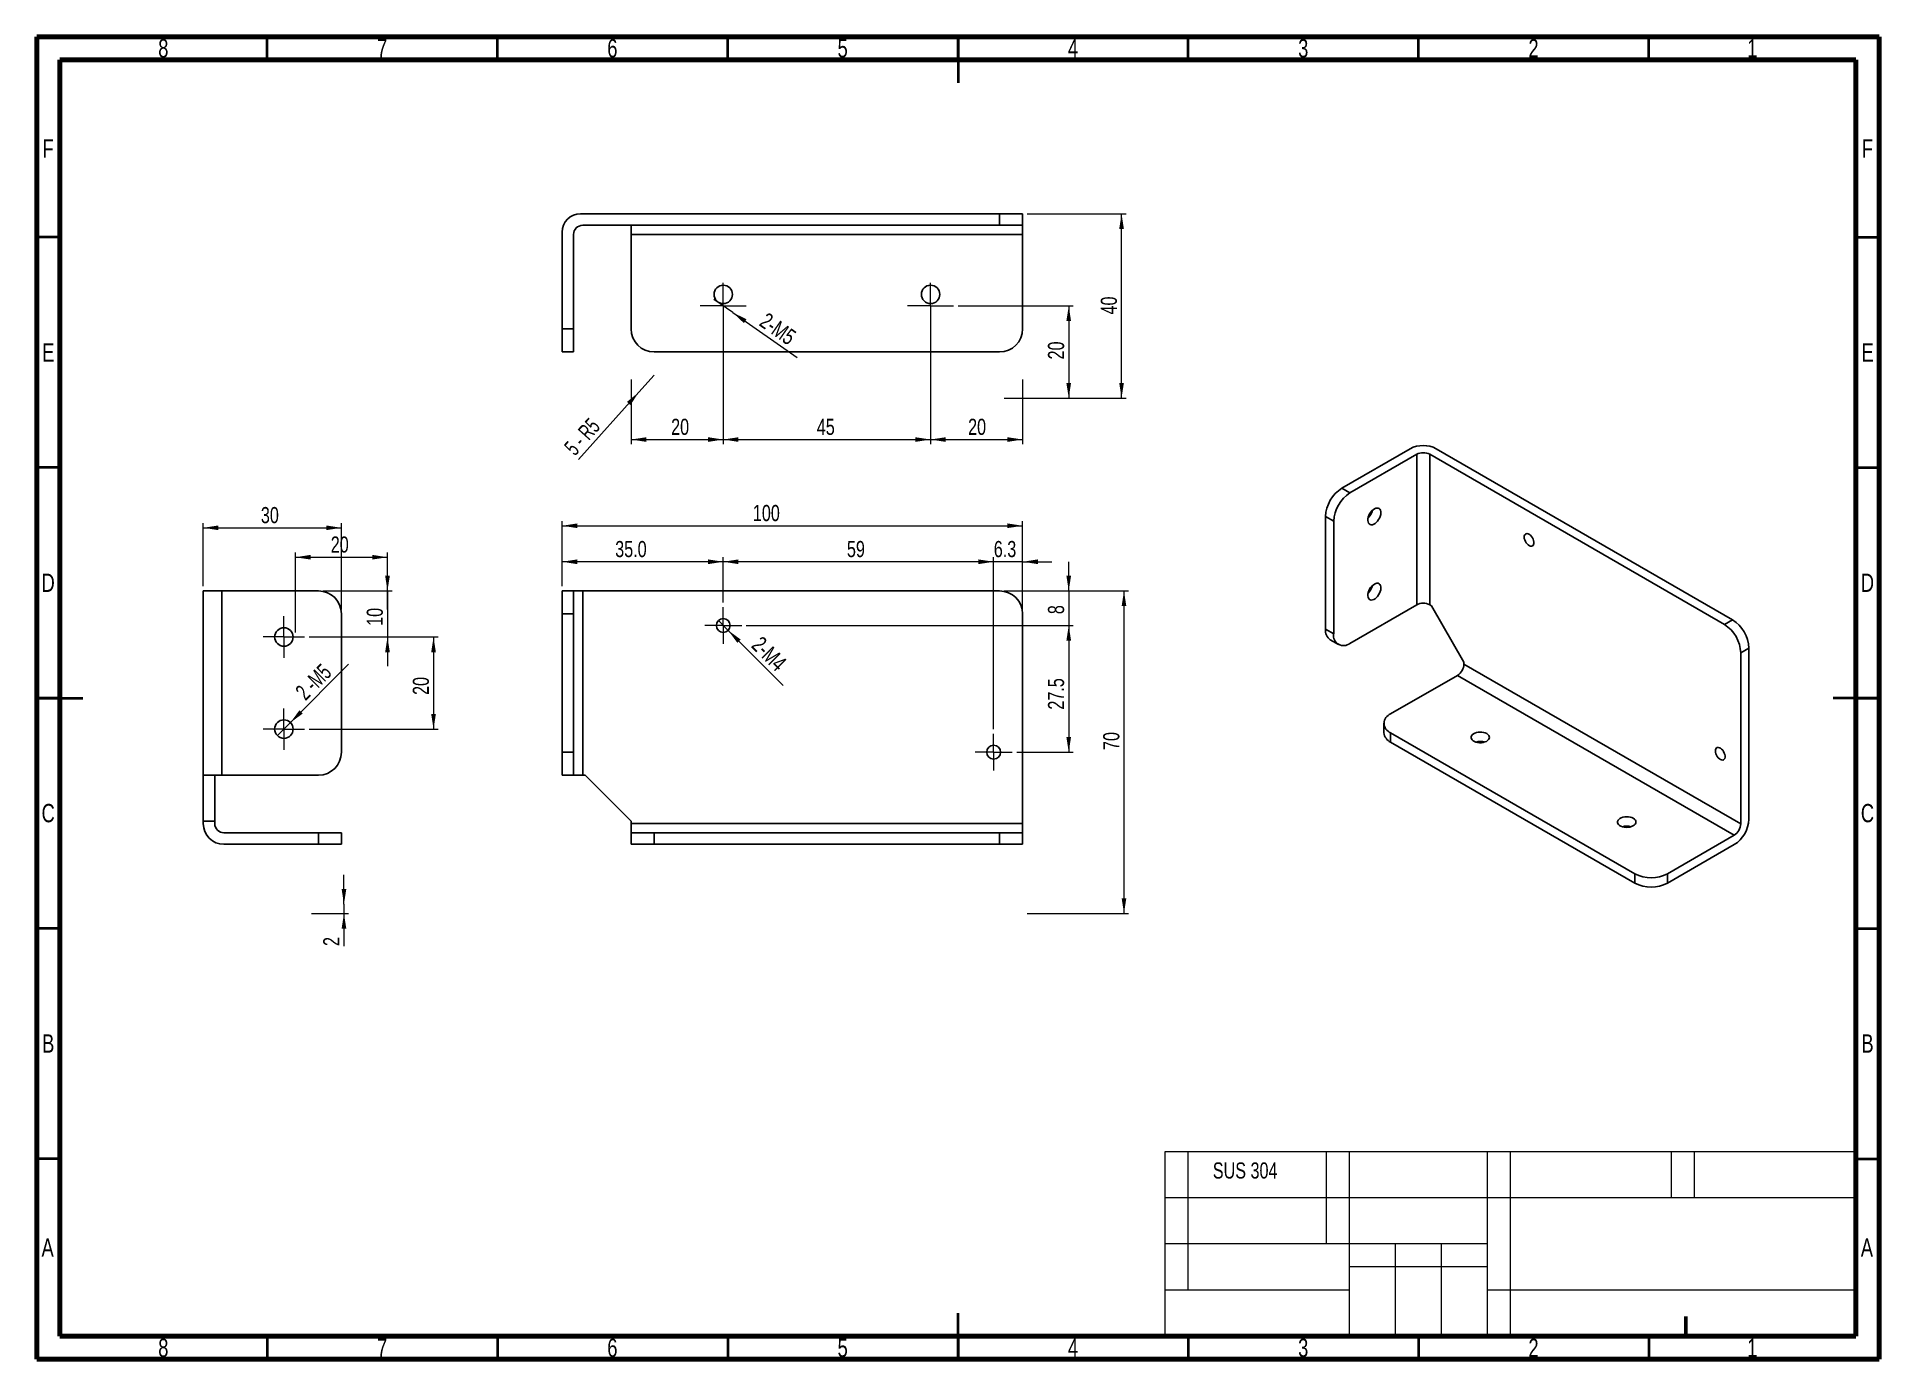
# Model space of a CAD drawing. Header units: millimetres. Extents: x 15 to 415, y 5 to 292.
import ezdxf

# ---------------------------------------------------------------- set-up
doc = ezdxf.new("R2010")
doc.units = ezdxf.units.MM
doc.styles.add('SLDTEXTSTYLE0', font='TXT', dxfattribs={"width": 0.75})
doc.styles.add('SLDTEXTSTYLE1', font='TXT', dxfattribs={"width": 0.666667})
doc.styles.add('SLDTEXTSTYLE2', font='TXT', dxfattribs={"width": 0.7})
doc.dimstyles.new('SLDDIMSTYLE0', dxfattribs={"dimtxt": 3.5, "dimasz": 3.302, "dimexe": 0, "dimexo": 0.0625, "dimgap": 0.875, "dimtad": 1, "dimdec": 0, "dimrnd": 1e-09, "dimzin": 12, "dimdsep": 46, "dimtxsty": 'SLDTEXTSTYLE0', "dimsah": 1, "dimcen": 0.09, "dimadec": 0, "dimazin": 3, "dimtfac": 1, "dimtdec": 0, "dimtofl": 0, "dimtmove": 0, "dimatfit": 3, "dimfxl": 1, "dimfrac": 2, "dimtolj": 1, "dimtzin": 12, "dimarcsym": 0})
doc.dimstyles.new('SLDDIMSTYLE1', dxfattribs={"dimtxt": 3.5, "dimasz": 3.302, "dimexe": 0, "dimexo": 0.0625, "dimgap": 0.875, "dimtad": 1, "dimrnd": 1e-09, "dimzin": 12, "dimdsep": 46, "dimtxsty": 'SLDTEXTSTYLE0', "dimblk1": 'NONE', "dimsah": 1, "dimcen": 0, "dimadec": 0, "dimazin": 3, "dimtfac": 1, "dimtmove": 0, "dimatfit": 3, "dimldrblk": 'NONE', "dimfxl": 1, "dimfrac": 2, "dimtolj": 1, "dimtzin": 12, "dimarcsym": 0})
doc.dimstyles.new('SLDDIMSTYLE2', dxfattribs={"dimtxt": 3.5, "dimasz": 3.302, "dimexe": 0, "dimexo": 0.0625, "dimgap": 0.875, "dimtad": 1, "dimdec": 0, "dimrnd": 1e-09, "dimzin": 12, "dimdsep": 46, "dimtxsty": 'SLDTEXTSTYLE0', "dimsah": 1, "dimcen": 0.09, "dimadec": 0, "dimazin": 3, "dimtfac": 1, "dimtmove": 0, "dimatfit": 0, "dimfxl": 1, "dimfrac": 2, "dimtolj": 1, "dimtzin": 12, "dimarcsym": 0})
doc.dimstyles.new('SLDDIMSTYLE3', dxfattribs={"dimtxt": 3.5, "dimasz": 3.302, "dimexe": 0, "dimexo": 0.0625, "dimgap": 0.875, "dimtad": 1, "dimdec": 1, "dimrnd": 1e-09, "dimzin": 12, "dimdsep": 46, "dimtxsty": 'SLDTEXTSTYLE0', "dimsah": 1, "dimcen": 0.09, "dimadec": 0, "dimazin": 3, "dimtfac": 1, "dimtofl": 0, "dimtmove": 0, "dimatfit": 3, "dimfxl": 1, "dimfrac": 2, "dimtolj": 1, "dimtzin": 12, "dimarcsym": 0})
doc.dimstyles.new('SLDDIMSTYLE4', dxfattribs={"dimtxt": 3.5, "dimasz": 3.302, "dimexe": 0, "dimexo": 0.0625, "dimgap": 0.875, "dimtad": 1, "dimdec": 1, "dimrnd": 1e-09, "dimzin": 12, "dimdsep": 46, "dimtxsty": 'SLDTEXTSTYLE0', "dimsah": 1, "dimcen": 0.09, "dimadec": 0, "dimazin": 3, "dimtfac": 1, "dimtmove": 0, "dimatfit": 0, "dimfxl": 1, "dimfrac": 2, "dimtolj": 1, "dimtzin": 12, "dimarcsym": 0})
doc.dimstyles.new('SLDDIMSTYLE5', dxfattribs={"dimtxt": 3.5, "dimasz": 3.302, "dimexe": 0, "dimexo": 0.0625, "dimgap": 0.875, "dimtad": 1, "dimdec": 1, "dimrnd": 1e-09, "dimzin": 4, "dimdsep": 46, "dimtxsty": 'SLDTEXTSTYLE0', "dimsah": 1, "dimcen": 0.09, "dimadec": 0, "dimazin": 1, "dimtfac": 1, "dimtdec": 1, "dimtofl": 0, "dimtmove": 0, "dimatfit": 3, "dimfxl": 1, "dimfrac": 2, "dimtolj": 1, "dimtzin": 12, "dimarcsym": 0})
doc.dimstyles.new('SLDDIMSTYLE6', dxfattribs={"dimtxt": 3.5, "dimasz": 3.302, "dimexe": 0, "dimexo": 0.0625, "dimgap": 0.875, "dimtad": 1, "dimdec": 0, "dimrnd": 1e-09, "dimzin": 12, "dimdsep": 46, "dimtxsty": 'SLDTEXTSTYLE0', "dimsah": 1, "dimcen": 0.09, "dimadec": 0, "dimazin": 3, "dimtfac": 1, "dimtofl": 0, "dimtmove": 0, "dimatfit": 3, "dimfxl": 1, "dimfrac": 2, "dimtolj": 1, "dimtzin": 12, "dimarcsym": 0})
doc.dimstyles.new('SLDDIMSTYLE7', dxfattribs={"dimtxt": 3.5, "dimasz": 3.302, "dimexe": 0, "dimexo": 0.0625, "dimgap": 0.875, "dimtad": 1, "dimdec": 0, "dimrnd": 1e-09, "dimzin": 12, "dimdsep": 46, "dimtxsty": 'SLDTEXTSTYLE0', "dimblk1": 'NONE', "dimsah": 1, "dimcen": 0, "dimadec": 0, "dimazin": 3, "dimtfac": 1, "dimtdec": 0, "dimtmove": 0, "dimatfit": 3, "dimldrblk": 'NONE', "dimfxl": 1, "dimfrac": 2, "dimtolj": 1, "dimtzin": 12, "dimarcsym": 0})
doc.dimstyles.new('SLDDIMSTYLE8', dxfattribs={"dimtxt": 3.5, "dimasz": 3.302, "dimexe": 0, "dimexo": 0.0625, "dimgap": 0.875, "dimtad": 1, "dimrnd": 1e-09, "dimzin": 12, "dimdsep": 46, "dimtxsty": 'SLDTEXTSTYLE0', "dimsah": 1, "dimcen": 0, "dimadec": 0, "dimazin": 3, "dimtfac": 1, "dimtofl": 0, "dimtmove": 0, "dimatfit": 3, "dimfxl": 1, "dimfrac": 2, "dimtolj": 1, "dimtzin": 12, "dimarcsym": 0})
doc.dimstyles.new('SLDDIMSTYLE9', dxfattribs={"dimtxt": 3.5, "dimasz": 3.302, "dimexe": 0, "dimexo": 0.0625, "dimgap": 0.875, "dimtad": 1, "dimdec": 0, "dimrnd": 1e-09, "dimzin": 12, "dimdsep": 46, "dimtxsty": 'SLDTEXTSTYLE0', "dimsah": 1, "dimcen": 0.09, "dimadec": 0, "dimazin": 3, "dimtfac": 1, "dimtdec": 0, "dimtmove": 0, "dimatfit": 0, "dimfxl": 1, "dimfrac": 2, "dimtolj": 1, "dimtzin": 12, "dimarcsym": 0})

# ---------------------------------------------------------------- blocks, each defined once
blk = doc.blocks.new('_D')
at = {"color": 7, "linetype": 'Continuous', "lineweight": 0}
for p, q in [((129.04, 172.74), (129.04, 186.88)), ((129.04, 185.88), (229.04, 185.88)), ((229.04, 167.74), (229.04, 186.88))]:
    blk.add_line(p, q, dxfattribs=at)
at = {"color": 7, "linetype": 'Continuous', "lineweight": 18}
for points in [[(129.04, 185.88), (132.34, 185.38), (132.34, 186.39)], [(229.04, 185.88), (225.74, 186.39), (225.74, 185.38)]]:
    blk.add_solid(points, dxfattribs=at)
at = {"color": 7, "linetype": 'Continuous', "lineweight": 18, "insert": (170.46, 190.4), "char_height": 3.5, "attachment_point": 1, "style": 'SLDTEXTSTYLE0'}
blk.add_mtext('100', dxfattribs=at)
blk = doc.blocks.new('_D_1')
at = {"color": 7, "linetype": 'Continuous', "lineweight": 0}
for p, q in [((225.04, 171.74), (252.04, 171.74)), ((251.04, 171.74), (251.04, 101.74)), ((230.04, 101.74), (252.04, 101.74))]:
    blk.add_line(p, q, dxfattribs=at)
at = {"color": 7, "linetype": 'Continuous', "lineweight": 18}
for points in [[(251.04, 171.74), (250.53, 168.44), (251.55, 168.44)], [(251.04, 101.74), (251.55, 105.05), (250.53, 105.05)]]:
    blk.add_solid(points, dxfattribs=at)
at = {"color": 7, "linetype": 'Continuous', "lineweight": 18, "insert": (246.53, 137.21), "char_height": 3.5, "attachment_point": 1, "rotation": 90, "style": 'SLDTEXTSTYLE0'}
blk.add_mtext('70', dxfattribs=at)
blk = doc.blocks.new('_D_2')
at = {"color": 7, "linetype": 'Continuous', "lineweight": 0}
for q in [(162.98, 165.3), (177.05, 151.23)]:
    blk.add_line((165.1, 163.18), q, dxfattribs=at)
at = {"color": 7, "linetype": 'Continuous', "lineweight": 18}
blk.add_solid([(165.1, 163.18), (167.08, 160.49), (167.8, 161.21)], dxfattribs=at)
at = {"color": 7, "linetype": 'Continuous', "lineweight": 18, "insert": (172.41, 162.16), "char_height": 3.5, "attachment_point": 1, "rotation": 315, "style": 'SLDTEXTSTYLE0'}
blk.add_mtext('2-M4', dxfattribs=at)
blk = doc.blocks.new('_None')
blk = doc.blocks.new('_D_3')
at = {"color": 7, "linetype": 'Continuous', "lineweight": 0}
for p, q in [((239.04, 171.74), (239.04, 178.09)), ((225.04, 171.74), (240.04, 171.74)), ((239.04, 171.74), (239.04, 164.24)), ((169.04, 164.24), (240.04, 164.24)), ((239.04, 164.24), (239.04, 157.89))]:
    blk.add_line(p, q, dxfattribs=at)
at = {"color": 7, "linetype": 'Continuous', "lineweight": 18}
for points in [[(239.04, 171.74), (239.55, 175.05), (238.53, 175.05)], [(239.04, 164.24), (238.53, 160.94), (239.55, 160.94)]]:
    blk.add_solid(points, dxfattribs=at)
at = {"color": 7, "linetype": 'Continuous', "lineweight": 18, "insert": (234.53, 166.7), "char_height": 3.5, "attachment_point": 1, "rotation": 90, "style": 'SLDTEXTSTYLE0'}
blk.add_mtext('8', dxfattribs=at)
blk = doc.blocks.new('_D_4')
at = {"color": 7, "linetype": 'Continuous', "lineweight": 0}
for p, q in [((169.04, 164.24), (240.04, 164.24)), ((239.04, 164.24), (239.04, 136.74)), ((227.74, 136.74), (240.04, 136.74))]:
    blk.add_line(p, q, dxfattribs=at)
at = {"color": 7, "linetype": 'Continuous', "lineweight": 18}
for points in [[(239.04, 164.24), (238.53, 160.94), (239.55, 160.94)], [(239.04, 136.74), (239.55, 140.05), (238.53, 140.05)]]:
    blk.add_solid(points, dxfattribs=at)
at = {"color": 7, "linetype": 'Continuous', "lineweight": 18, "insert": (234.53, 145.97), "char_height": 3.5, "attachment_point": 1, "rotation": 90, "style": 'SLDTEXTSTYLE0'}
blk.add_mtext('27.5', dxfattribs=at)
blk = doc.blocks.new('_D_5')
at = {"color": 7, "linetype": 'Continuous', "lineweight": 0}
for p, q in [((222.74, 178.07), (216.39, 178.07)), ((222.74, 141.74), (222.74, 179.07)), ((229.04, 178.07), (222.74, 178.07)), ((229.04, 167.74), (229.04, 179.07)), ((229.04, 178.07), (235.39, 178.07))]:
    blk.add_line(p, q, dxfattribs=at)
at = {"color": 7, "linetype": 'Continuous', "lineweight": 18}
for points in [[(222.74, 178.07), (219.44, 178.58), (219.44, 177.56)], [(229.04, 178.07), (232.34, 177.56), (232.34, 178.58)]]:
    blk.add_solid(points, dxfattribs=at)
at = {"color": 7, "linetype": 'Continuous', "lineweight": 18, "insert": (222.77, 182.58), "char_height": 3.5, "attachment_point": 1, "style": 'SLDTEXTSTYLE0'}
blk.add_mtext('6.3', dxfattribs=at)
blk = doc.blocks.new('_D_6')
at = {"color": 7, "linetype": 'Continuous', "lineweight": 0}
for p, q in [((164.04, 169.24), (164.04, 179.07)), ((222.74, 178.07), (164.04, 178.07)), ((222.74, 141.74), (222.74, 179.07))]:
    blk.add_line(p, q, dxfattribs=at)
at = {"color": 7, "linetype": 'Continuous', "lineweight": 18}
for points in [[(164.04, 178.07), (167.34, 177.56), (167.34, 178.58)], [(222.74, 178.07), (219.44, 178.58), (219.44, 177.56)]]:
    blk.add_solid(points, dxfattribs=at)
at = {"color": 7, "linetype": 'Continuous', "lineweight": 18, "insert": (190.88, 182.58), "char_height": 3.5, "attachment_point": 1, "style": 'SLDTEXTSTYLE0'}
blk.add_mtext('59', dxfattribs=at)
blk = doc.blocks.new('_D_7')
at = {"color": 7, "linetype": 'Continuous', "lineweight": 0}
for p, q in [((129.04, 172.74), (129.04, 179.07)), ((164.04, 178.07), (129.04, 178.07)), ((164.04, 169.24), (164.04, 179.07))]:
    blk.add_line(p, q, dxfattribs=at)
at = {"color": 7, "linetype": 'Continuous', "lineweight": 18}
for points in [[(129.04, 178.07), (132.34, 177.56), (132.34, 178.58)], [(164.04, 178.07), (160.74, 178.58), (160.74, 177.56)]]:
    blk.add_solid(points, dxfattribs=at)
at = {"color": 7, "linetype": 'Continuous', "lineweight": 18, "insert": (140.57, 182.58), "char_height": 3.5, "attachment_point": 1, "style": 'SLDTEXTSTYLE0'}
blk.add_mtext('35.0', dxfattribs=at)
blk = doc.blocks.new('SW_CENTERMARKSYMBOL_0')
at = {"color": 0, "linetype": 'Continuous', "lineweight": 18}
for p, q in [((0, 2.5), (0, 4)), ((-2.5, 0), (-4, 0)), ((0, 0), (-2.5, 0)), ((0, 0), (0, 2.5)), ((0, 0), (0, -2.5)), ((0, 0), (2.5, 0)), ((2.5, 0), (4, 0)), ((0, -2.5), (0, -4))]:
    blk.add_line(p, q, dxfattribs=at)
blk = doc.blocks.new('SW_CENTERMARKSYMBOL_1')
at = {"color": 0, "linetype": 'Continuous', "lineweight": 18}
for p, q in [((0, 2.5), (0, 4)), ((-2.5, 0), (-4, 0)), ((0, 0), (-2.5, 0)), ((0, 0), (0, 2.5)), ((0, 0), (0, -2.5)), ((0, 0), (2.5, 0)), ((2.5, 0), (4, 0)), ((0, -2.5), (0, -4))]:
    blk.add_line(p, q, dxfattribs=at)
blk = doc.blocks.new('_D_8')
at = {"color": 7, "linetype": 'Continuous', "lineweight": 0}
for p, q in [((215.04, 233.6), (240.04, 233.6)), ((239.04, 233.6), (239.04, 213.6)), ((225.04, 213.6), (240.04, 213.6))]:
    blk.add_line(p, q, dxfattribs=at)
at = {"color": 7, "linetype": 'Continuous', "lineweight": 18}
for points in [[(239.04, 233.6), (238.53, 230.3), (239.55, 230.3)], [(239.04, 213.6), (239.55, 216.9), (238.53, 216.9)]]:
    blk.add_solid(points, dxfattribs=at)
at = {"color": 7, "linetype": 'Continuous', "lineweight": 18, "insert": (234.53, 221.98), "char_height": 3.5, "attachment_point": 1, "rotation": 90, "style": 'SLDTEXTSTYLE0'}
blk.add_mtext('20', dxfattribs=at)
blk = doc.blocks.new('_D_9')
at = {"color": 7, "linetype": 'Continuous', "lineweight": 0}
for p, q in [((230.04, 253.6), (251.51, 253.6)), ((250.51, 213.6), (250.51, 253.6)), ((225.04, 213.6), (251.51, 213.6))]:
    blk.add_line(p, q, dxfattribs=at)
at = {"color": 7, "linetype": 'Continuous', "lineweight": 18}
for points in [[(250.51, 253.6), (250, 250.3), (251.02, 250.3)], [(250.51, 213.6), (251.02, 216.9), (250, 216.9)]]:
    blk.add_solid(points, dxfattribs=at)
at = {"color": 7, "linetype": 'Continuous', "lineweight": 18, "insert": (246, 231.74), "char_height": 3.5, "attachment_point": 1, "rotation": 90, "style": 'SLDTEXTSTYLE0'}
blk.add_mtext('40', dxfattribs=at)
blk = doc.blocks.new('_D_10')
at = {"color": 7, "linetype": 'Continuous', "lineweight": 0}
for q in [(161.99, 235.03), (180.1, 222.4)]:
    blk.add_line((166.09, 232.17), q, dxfattribs=at)
at = {"color": 7, "linetype": 'Continuous', "lineweight": 18}
blk.add_solid([(166.09, 232.17), (168.51, 229.87), (169.09, 230.7)], dxfattribs=at)
at = {"color": 7, "linetype": 'Continuous', "lineweight": 18, "insert": (173.62, 232.36), "char_height": 3.5, "attachment_point": 1, "rotation": 325.1177, "style": 'SLDTEXTSTYLE0'}
blk.add_mtext('2-M5', dxfattribs=at)
blk = doc.blocks.new('_D_11')
at = {"color": 7, "linetype": 'Continuous', "lineweight": 0}
for q in [(149.04, 218.6), (132.57, 200.23)]:
    blk.add_line((145.7, 214.88), q, dxfattribs=at)
at = {"color": 7, "linetype": 'Continuous', "lineweight": 18}
blk.add_solid([(145.7, 214.88), (143.12, 212.76), (143.88, 212.08)], dxfattribs=at)
at = {"color": 7, "linetype": 'Continuous', "lineweight": 18, "insert": (129.24, 203.22), "char_height": 3.5, "attachment_point": 1, "rotation": 48.1374, "style": 'SLDTEXTSTYLE1'}
blk.add_mtext('5 - R5', dxfattribs=at)
blk = doc.blocks.new('_D_12')
at = {"color": 7, "linetype": 'Continuous', "lineweight": 0}
for p, q in [((164.04, 232.6), (164.04, 203.6)), ((144.04, 217.6), (144.04, 203.6)), ((144.04, 204.6), (164.04, 204.6))]:
    blk.add_line(p, q, dxfattribs=at)
at = {"color": 7, "linetype": 'Continuous', "lineweight": 18}
for points in [[(144.04, 204.6), (147.34, 204.09), (147.34, 205.1)], [(164.04, 204.6), (160.74, 205.1), (160.74, 204.09)]]:
    blk.add_solid(points, dxfattribs=at)
at = {"color": 7, "linetype": 'Continuous', "lineweight": 18, "insert": (152.71, 209.11), "char_height": 3.5, "attachment_point": 1, "style": 'SLDTEXTSTYLE0'}
blk.add_mtext('20', dxfattribs=at)
blk = doc.blocks.new('_D_13')
at = {"color": 7, "linetype": 'Continuous', "lineweight": 0}
for p, q in [((164.04, 232.6), (164.04, 203.6)), ((209.04, 232.6), (209.04, 203.6)), ((164.04, 204.6), (209.04, 204.6))]:
    blk.add_line(p, q, dxfattribs=at)
at = {"color": 7, "linetype": 'Continuous', "lineweight": 18}
for points in [[(164.04, 204.6), (167.34, 204.09), (167.34, 205.1)], [(209.04, 204.6), (205.74, 205.1), (205.74, 204.09)]]:
    blk.add_solid(points, dxfattribs=at)
at = {"color": 7, "linetype": 'Continuous', "lineweight": 18, "insert": (184.34, 209.11), "char_height": 3.5, "attachment_point": 1, "style": 'SLDTEXTSTYLE0'}
blk.add_mtext('45', dxfattribs=at)
blk = doc.blocks.new('_D_14')
at = {"color": 7, "linetype": 'Continuous', "lineweight": 0}
for p, q in [((209.04, 232.6), (209.04, 203.6)), ((229.04, 217.6), (229.04, 203.6)), ((209.04, 204.6), (229.04, 204.6))]:
    blk.add_line(p, q, dxfattribs=at)
at = {"color": 7, "linetype": 'Continuous', "lineweight": 18}
for points in [[(209.04, 204.6), (212.34, 204.09), (212.34, 205.1)], [(229.04, 204.6), (225.74, 205.1), (225.74, 204.09)]]:
    blk.add_solid(points, dxfattribs=at)
at = {"color": 7, "linetype": 'Continuous', "lineweight": 18, "insert": (217.19, 209.11), "char_height": 3.5, "attachment_point": 1, "style": 'SLDTEXTSTYLE0'}
blk.add_mtext('20', dxfattribs=at)
blk = doc.blocks.new('SW_CENTERMARKSYMBOL_2')
at = {"color": 0, "linetype": 'Continuous', "lineweight": 18}
for p, q in [((0, 2.5), (0, 5)), ((-2.5, 0), (-5, 0)), ((0, 0), (-2.5, 0)), ((0, 0), (0, 2.5)), ((0, 0), (0, -2.5)), ((0, 0), (2.5, 0)), ((2.5, 0), (5, 0)), ((0, -2.5), (0, -5))]:
    blk.add_line(p, q, dxfattribs=at)
blk = doc.blocks.new('SW_CENTERMARKSYMBOL_3')
at = {"color": 0, "linetype": 'Continuous', "lineweight": 18}
for p, q in [((0, 2.5), (0, 5)), ((-2.5, 0), (-5, 0)), ((0, 0), (-2.5, 0)), ((0, 0), (0, 2.5)), ((0, 0), (0, -2.5)), ((0, 0), (2.5, 0)), ((2.5, 0), (5, 0)), ((0, -2.5), (0, -5))]:
    blk.add_line(p, q, dxfattribs=at)
blk = doc.blocks.new('_D_15')
at = {"color": 7, "linetype": 'Continuous', "lineweight": 0}
for p, q in [((51.13, 172.74), (51.13, 186.44)), ((51.13, 185.44), (81.13, 185.44)), ((81.13, 167.74), (81.13, 186.44))]:
    blk.add_line(p, q, dxfattribs=at)
at = {"color": 7, "linetype": 'Continuous', "lineweight": 18}
for points in [[(51.13, 185.44), (54.43, 184.93), (54.43, 185.95)], [(81.13, 185.44), (77.83, 185.95), (77.83, 184.93)]]:
    blk.add_solid(points, dxfattribs=at)
at = {"color": 7, "linetype": 'Continuous', "lineweight": 18, "insert": (63.64, 189.95), "char_height": 3.5, "attachment_point": 1, "style": 'SLDTEXTSTYLE0'}
blk.add_mtext('30', dxfattribs=at)
blk = doc.blocks.new('_D_16')
at = {"color": 7, "linetype": 'Continuous', "lineweight": 0}
for p, q in [((71.13, 162.74), (71.13, 180.05)), ((91.13, 167.74), (91.13, 180.05)), ((71.13, 179.05), (91.13, 179.05))]:
    blk.add_line(p, q, dxfattribs=at)
at = {"color": 7, "linetype": 'Continuous', "lineweight": 18}
for points in [[(71.13, 179.05), (74.43, 178.55), (74.43, 179.56)], [(91.13, 179.05), (87.83, 179.56), (87.83, 178.55)]]:
    blk.add_solid(points, dxfattribs=at)
at = {"color": 7, "linetype": 'Continuous', "lineweight": 18, "insert": (78.81, 183.56), "char_height": 3.5, "attachment_point": 1, "style": 'SLDTEXTSTYLE0'}
blk.add_mtext('20', dxfattribs=at)
blk = doc.blocks.new('_D_17')
at = {"color": 7, "linetype": 'Continuous', "lineweight": 0}
for q in [(82.7, 155.82), (67.22, 140.33)]:
    blk.add_line((70.05, 143.16), q, dxfattribs=at)
at = {"color": 7, "linetype": 'Continuous', "lineweight": 18}
blk.add_solid([(70.05, 143.16), (72.74, 145.13), (72.02, 145.85)], dxfattribs=at)
at = {"color": 7, "linetype": 'Continuous', "lineweight": 18, "insert": (70.85, 150.27), "char_height": 3.5, "attachment_point": 1, "rotation": 45, "style": 'SLDTEXTSTYLE2'}
blk.add_mtext('2 -M5', dxfattribs=at)
blk = doc.blocks.new('_D_18')
at = {"color": 7, "linetype": 'Continuous', "lineweight": 0}
for p, q in [((81.68, 103.74), (81.68, 110.09)), ((74.63, 101.74), (82.68, 101.74)), ((81.68, 103.74), (81.68, 101.74)), ((81.68, 101.74), (81.68, 94.67))]:
    blk.add_line(p, q, dxfattribs=at)
at = {"color": 7, "linetype": 'Continuous', "lineweight": 18}
for points in [[(81.68, 103.74), (82.19, 107.05), (81.17, 107.05)], [(81.68, 101.74), (81.17, 98.44), (82.19, 98.44)]]:
    blk.add_solid(points, dxfattribs=at)
at = {"color": 7, "linetype": 'Continuous', "lineweight": 18, "insert": (77.17, 94.67), "char_height": 3.5, "attachment_point": 1, "rotation": 90, "style": 'SLDTEXTSTYLE0'}
blk.add_mtext('2', dxfattribs=at)
blk = doc.blocks.new('_D_19')
at = {"color": 7, "linetype": 'Continuous', "lineweight": 0}
for p, q in [((91.13, 171.74), (91.13, 178.09)), ((77.13, 171.74), (92.13, 171.74)), ((91.13, 171.74), (91.13, 161.74)), ((74.13, 161.74), (92.13, 161.74)), ((91.13, 161.74), (91.13, 155.39))]:
    blk.add_line(p, q, dxfattribs=at)
at = {"color": 7, "linetype": 'Continuous', "lineweight": 18}
for points in [[(91.13, 171.74), (91.64, 175.05), (90.62, 175.05)], [(91.13, 161.74), (90.62, 158.44), (91.64, 158.44)]]:
    blk.add_solid(points, dxfattribs=at)
at = {"color": 7, "linetype": 'Continuous', "lineweight": 18, "insert": (86.62, 164.16), "char_height": 3.5, "attachment_point": 1, "rotation": 90, "style": 'SLDTEXTSTYLE0'}
blk.add_mtext('10', dxfattribs=at)
blk = doc.blocks.new('_D_20')
at = {"color": 7, "linetype": 'Continuous', "lineweight": 0}
for p, q in [((74.13, 161.74), (102.13, 161.74)), ((101.13, 161.74), (101.13, 141.74)), ((74.13, 141.74), (102.13, 141.74))]:
    blk.add_line(p, q, dxfattribs=at)
at = {"color": 7, "linetype": 'Continuous', "lineweight": 18}
for points in [[(101.13, 161.74), (100.62, 158.44), (101.64, 158.44)], [(101.13, 141.74), (101.64, 145.05), (100.62, 145.05)]]:
    blk.add_solid(points, dxfattribs=at)
at = {"color": 7, "linetype": 'Continuous', "lineweight": 18, "insert": (96.62, 149.16), "char_height": 3.5, "attachment_point": 1, "rotation": 90, "style": 'SLDTEXTSTYLE0'}
blk.add_mtext('20', dxfattribs=at)
blk = doc.blocks.new('SW_CENTERMARKSYMBOL_4')
at = {"color": 0, "linetype": 'Continuous', "lineweight": 18}
for p, q in [((0, 2.5), (0, 4.5)), ((-2.5, 0), (-4.5, 0)), ((0, 0), (-2.5, 0)), ((0, 0), (0, 2.5)), ((0, 0), (0, -2.5)), ((0, 0), (2.5, 0)), ((2.5, 0), (4.5, 0)), ((0, -2.5), (0, -4.5))]:
    blk.add_line(p, q, dxfattribs=at)
blk = doc.blocks.new('SW_CENTERMARKSYMBOL_5')
at = {"color": 0, "linetype": 'Continuous', "lineweight": 18}
for p, q in [((0, 2.5), (0, 4.5)), ((-2.5, 0), (-4.5, 0)), ((0, 0), (-2.5, 0)), ((0, 0), (0, 2.5)), ((0, 0), (0, -2.5)), ((0, 0), (2.5, 0)), ((2.5, 0), (4.5, 0)), ((0, -2.5), (0, -4.5))]:
    blk.add_line(p, q, dxfattribs=at)

msp = doc.modelspace()

# ---------------------------------------------------------------- linework, layer by layer
at = {"color": 7, "linetype": 'Continuous', "lineweight": 70}
for p, q in [((15, 5), (15, 292)), ((15, 292), (415, 292)), ((415, 292), (415, 5)), ((20, 10), (20, 287)), ((20, 287), (409.905, 287)), ((409.905, 287), (409.905, 10)), ((409.905, 10), (20, 10)), ((415, 5), (15, 5))]:
    msp.add_line(p, q, dxfattribs=at)
at = {"color": 7, "linetype": 'Continuous', "lineweight": 35}
for p, q in [((65, 287), (65, 292)), ((115, 287), (115, 292)), ((165, 287), (165, 292)), ((215, 292), (215, 282)), ((215, 287), (215, 292)), ((265, 287), (265, 292)), ((315, 287), (315, 292)), ((365, 287), (365, 292)), ((20, 248.5), (15, 248.5)), ((410, 248.5), (415, 248.5)), ((20, 198.5), (15, 198.5)), ((410, 198.5), (415, 198.5)), ((15, 148.5), (25, 148.5)), ((20, 148.5), (15, 148.5)), ((415, 148.5), (405, 148.5)), ((410, 148.5), (415, 148.5)), ((20, 98.5), (15, 98.5)), ((410, 98.5), (415, 98.5)), ((20, 48.5), (15, 48.5)), ((410, 48.5), (415, 48.5)), ((215, 5), (215, 15)), ((65, 10), (65, 5)), ((115, 10), (115, 5)), ((165, 10), (165, 5)), ((215, 10), (215, 5)), ((265, 10), (265, 5)), ((315, 10), (315, 5)), ((365, 10), (365, 5))]:
    msp.add_line(p, q, dxfattribs=at)
at = {"color": 7, "linetype": 'Continuous', "lineweight": 25}
for p, q in [((224.04, 253.6), (133.04, 253.6)), ((224.04, 251.1), (224.04, 253.6)), ((224.04, 253.6), (229.04, 253.6)), ((229.04, 253.6), (229.04, 251.1)), ((129.04, 228.6), (129.04, 249.6)), ((131.54, 228.6), (131.54, 249.1)), ((224.04, 251.1), (133.54, 251.1)), ((144.04, 249.1), (144.04, 251.1)), ((229.04, 249.1), (144.04, 249.1)), ((144.04, 228.6), (144.04, 249.1)), ((229.04, 251.1), (224.04, 251.1)), ((229.04, 251.1), (229.04, 249.1)), ((229.04, 228.6), (229.04, 249.1)), ((129.04, 228.6), (131.54, 228.6)), ((129.04, 223.6), (129.04, 228.6)), ((131.54, 228.6), (131.54, 223.6)), ((131.54, 223.6), (129.04, 223.6)), ((224.04, 223.6), (149.04, 223.6)), ((298.333, 194.041), (313.182, 202.613)), ((300.1, 193.02), (314.596, 201.389)), ((314.596, 201.389), (314.596, 168.727)), ((381.418, 164.446), (317.424, 201.389)), ((317.424, 168.727), (317.424, 201.389)), ((383.185, 165.467), (318.839, 202.613)), ((298.333, 194.041), (300.1, 193.02)), ((296.565, 186.897), (294.797, 187.917)), ((294.797, 163.421), (294.797, 187.917)), ((296.565, 186.897), (296.565, 162.4)), ((51.131, 171.744), (51.131, 131.744)), ((55.131, 171.744), (51.131, 171.744)), ((55.131, 131.744), (55.131, 171.744)), ((76.131, 171.744), (55.131, 171.744)), ((129.04, 171.744), (131.54, 171.744)), ((129.04, 166.744), (129.04, 171.744)), ((131.54, 171.744), (131.54, 166.744)), ((133.54, 171.744), (131.54, 171.744)), ((133.54, 131.744), (133.54, 171.744)), ((224.04, 171.744), (133.54, 171.744)), ((300.1, 160.359), (314.596, 168.727)), ((317.424, 168.727), (317.778, 168.523)), ((317.778, 168.523), (324.849, 156.275)), ((81.131, 136.744), (81.131, 166.744)), ((131.54, 166.744), (129.04, 166.744)), ((129.04, 136.744), (129.04, 166.744)), ((131.54, 166.744), (131.54, 136.744)), ((229.04, 121.244), (229.04, 166.744)), ((381.418, 164.446), (383.185, 165.467)), ((294.797, 163.421), (296.565, 162.4)), ((295.833, 161.132), (297.601, 160.111)), ((324.849, 155.867), (324.849, 156.275)), ((386.721, 159.343), (384.953, 158.322)), ((384.953, 121.17), (384.953, 158.322)), ((386.721, 159.343), (386.721, 122.19)), ((308.939, 145.049), (323.435, 153.418)), ((383.539, 118.72), (323.435, 153.418)), ((324.849, 155.867), (384.953, 121.17)), ((307.475, 143.008), (307.475, 140.967)), ((361.972, 110.352), (308.939, 140.967)), ((308.939, 140.967), (308.939, 138.926)), ((129.04, 136.744), (131.54, 136.744)), ((129.04, 131.744), (129.04, 136.744)), ((131.54, 136.744), (131.54, 131.744)), ((308.939, 138.926), (361.972, 108.311)), ((55.131, 131.744), (51.131, 131.744)), ((51.131, 121.744), (51.131, 131.744)), ((53.631, 131.744), (53.631, 121.744)), ((55.131, 131.744), (76.131, 131.744)), ((131.54, 131.744), (129.04, 131.744)), ((131.54, 131.744), (133.54, 131.744)), ((133.54, 131.744), (134.04, 131.744)), ((134.04, 131.744), (144.04, 121.744)), ((51.131, 121.744), (53.631, 121.744)), ((51.131, 121.244), (51.131, 121.744)), ((53.631, 121.244), (53.631, 121.744)), ((144.04, 121.244), (144.04, 121.744)), ((144.04, 121.244), (229.04, 121.244)), ((144.04, 119.244), (144.04, 121.244)), ((229.04, 121.244), (229.04, 119.244)), ((76.131, 119.244), (55.631, 119.244)), ((76.131, 116.744), (55.631, 116.744)), ((76.131, 116.744), (76.131, 119.244)), ((76.131, 119.244), (81.131, 119.244)), ((81.131, 116.744), (76.131, 116.744)), ((81.131, 119.244), (81.131, 116.744)), ((144.04, 116.744), (144.04, 119.244)), ((144.04, 119.244), (149.04, 119.244)), ((149.04, 116.744), (144.04, 116.744)), ((149.04, 119.244), (149.04, 116.744)), ((224.04, 119.244), (149.04, 119.244)), ((149.04, 116.744), (224.04, 116.744)), ((224.04, 116.744), (224.04, 119.244)), ((224.04, 119.244), (229.04, 119.244)), ((229.04, 116.744), (224.04, 116.744)), ((229.04, 119.244), (229.04, 116.744)), ((369.043, 110.352), (383.539, 118.72)), ((369.043, 108.311), (383.539, 116.679)), ((361.972, 108.311), (361.972, 110.352)), ((369.043, 110.352), (369.043, 108.311))]:
    msp.add_line(p, q, dxfattribs=at)
at = {"color": 7, "linetype": 'Continuous', "lineweight": 18}
for p, q in [((409.905, 50), (259.905, 50)), ((259.905, 50), (259.905, 10)), ((264.905, 50), (264.905, 20)), ((294.905, 50), (294.905, 30)), ((299.905, 50), (299.905, 10)), ((329.905, 50), (329.905, 10)), ((334.905, 50), (334.905, 10)), ((369.905, 40), (369.905, 50)), ((374.905, 40), (374.905, 50)), ((409.905, 40), (259.905, 40)), ((329.905, 30), (259.905, 30)), ((309.905, 30), (309.905, 10)), ((319.905, 30), (319.905, 10)), ((329.905, 25), (299.905, 25)), ((299.905, 20), (259.905, 20)), ((409.905, 20), (329.905, 20))]:
    msp.add_line(p, q, dxfattribs=at)
at = {"color": 7, "linetype": 'Continuous', "lineweight": 50}
msp.add_line((373, 10), (373, 14.25), dxfattribs=at)
at = {"color": 7, "linetype": 'Continuous', "lineweight": 25, "flags": 128}
for points in [[(305.404, 189.55), (305.119, 189.352), (304.846, 189.095), (304.596, 188.79), (304.379, 188.45), (304.203, 188.087), (304.077, 187.718), (304.006, 187.357), (303.991, 187.018), (304.035, 186.717), (304.134, 186.464), (304.285, 186.271), (304.482, 186.146), (304.717, 186.092), (304.98, 186.114), (305.261, 186.209), (305.547, 186.374), (305.827, 186.603), (306.09, 186.885), (306.325, 187.209), (306.522, 187.562), (306.673, 187.93), (306.773, 188.297), (306.816, 188.649), (306.802, 188.971), (306.73, 189.249), (306.604, 189.473), (306.429, 189.633), (306.212, 189.723), (305.961, 189.739), (305.688, 189.68), (305.404, 189.55)], [(337.931, 183.427), (337.959, 183.693), (338.043, 183.911), (338.179, 184.071), (338.358, 184.162), (338.571, 184.181), (338.807, 184.127), (339.053, 184.001), (339.295, 183.812), (339.522, 183.569), (339.719, 183.285), (339.877, 182.976), (339.988, 182.658), (340.045, 182.348), (340.045, 182.064), (339.988, 181.82), (339.877, 181.63), (339.719, 181.503), (339.522, 181.447), (339.295, 181.465), (339.053, 181.556), (338.807, 181.714), (338.571, 181.932), (338.358, 182.197), (338.179, 182.496), (338.043, 182.812), (337.959, 183.128), (337.931, 183.427)], [(305.404, 173.219), (305.119, 173.021), (304.846, 172.764), (304.596, 172.46), (304.379, 172.119), (304.203, 171.757), (304.077, 171.387), (304.006, 171.026), (303.991, 170.688), (304.035, 170.386), (304.134, 170.133), (304.285, 169.94), (304.482, 169.815), (304.717, 169.762), (304.98, 169.783), (305.261, 169.878), (305.547, 170.044), (305.827, 170.272), (306.09, 170.554), (306.325, 170.878), (306.522, 171.232), (306.673, 171.599), (306.773, 171.967), (306.816, 172.318), (306.802, 172.64), (306.73, 172.918), (306.604, 173.142), (306.429, 173.303), (306.212, 173.392), (305.961, 173.408), (305.688, 173.35), (305.404, 173.219)], [(329.799, 140.763), (329.485, 140.911), (329.127, 141.019), (328.737, 141.083), (328.334, 141.101), (327.933, 141.072), (327.55, 140.996), (327.201, 140.877), (326.901, 140.721), (326.661, 140.533), (326.492, 140.32), (326.401, 140.093), (326.39, 139.859), (326.462, 139.629), (326.612, 139.412), (326.835, 139.217), (327.121, 139.052), (327.459, 138.924), (327.834, 138.837), (328.233, 138.796), (328.637, 138.802), (329.032, 138.854), (329.399, 138.952), (329.725, 139.09), (329.997, 139.264), (330.202, 139.465), (330.333, 139.686), (330.384, 139.918), (330.353, 140.151), (330.242, 140.375), (330.055, 140.582), (329.799, 140.763)], [(379.438, 137.01), (379.466, 137.276), (379.551, 137.495), (379.686, 137.654), (379.865, 137.746), (380.078, 137.765), (380.314, 137.71), (380.56, 137.585), (380.803, 137.396), (381.029, 137.152), (381.226, 136.869), (381.385, 136.559), (381.495, 136.241), (381.552, 135.932), (381.552, 135.647), (381.495, 135.404), (381.385, 135.213), (381.226, 135.087), (381.029, 135.031), (380.803, 135.049), (380.56, 135.139), (380.314, 135.298), (380.078, 135.516), (379.865, 135.781), (379.686, 136.08), (379.551, 136.395), (379.466, 136.711), (379.438, 137.01)], [(361.619, 122.394), (361.305, 122.542), (360.946, 122.65), (360.557, 122.714), (360.154, 122.732), (359.752, 122.702), (359.369, 122.627), (359.021, 122.508), (358.72, 122.352), (358.481, 122.163), (358.312, 121.951), (358.22, 121.724), (358.21, 121.49), (358.282, 121.26), (358.432, 121.043), (358.654, 120.848), (358.941, 120.683), (359.278, 120.554), (359.654, 120.468), (360.053, 120.426), (360.457, 120.432), (360.851, 120.485), (361.219, 120.583), (361.545, 120.721), (361.816, 120.894), (362.022, 121.096), (362.153, 121.317), (362.204, 121.548), (362.173, 121.781), (362.062, 122.006), (361.874, 122.213), (361.619, 122.394)]]:
    msp.add_lwpolyline(points, dxfattribs=at)
at = {"color": 7, "linetype": 'Continuous', "lineweight": 25}
for centre, radius in [((164.04, 236.1), 2), ((209.04, 236.1), 2), ((164.04, 164.244), 1.5), ((68.631, 161.744), 2), ((68.631, 141.744), 2), ((222.74, 136.744), 1.5)]:
    msp.add_circle(centre, radius, dxfattribs=at)
for centre, radius, start, end in [((133.04, 249.6), 4, 90, 180), ((133.54, 249.1), 2, 90, 180), ((149.04, 228.6), 5, 180, 270), ((224.04, 228.6), 5, 270, 0), ((316.01, 197.182), 6.124, 62.49143, 117.50857), ((316.01, 198.659), 3.074, 62.60967, 117.39033), ((302.473, 187.568), 7.684, 122.60548, 177.39452), ((304.241, 186.547), 7.684, 122.60548, 177.39452), ((301.807, 189.993), 3.27, 313.37349, 346.63189), ((301.807, 173.662), 3.27, 313.37349, 346.63189), ((76.131, 166.744), 5, 0, 90), ((224.04, 166.744), 5, 0, 90), ((316.01, 165.997), 3.074, 62.60967, 117.39033), ((377.277, 157.973), 7.684, 2.60548, 57.39452), ((379.045, 158.994), 7.684, 2.60548, 57.39452), ((297.312, 163.18), 2.527, 174.52934, 234.15848), ((298.72, 162.051), 2.184, 170.78596, 309.20329), ((321.779, 156.007), 3.074, 302.60548, 357.39452), ((309.714, 143.008), 2.183, 110.78342, 249.21658), ((309.988, 141.224), 2.526, 185.8452, 245.47494), ((76.131, 136.744), 5, 270, 0), ((328.385, 135.792), 3.27, 73.3896, 106.6104), ((55.631, 121.244), 4.5, 180, 270), ((55.631, 121.244), 2, 180, 270), ((360.204, 117.423), 3.27, 73.3896, 106.6104), ((379.839, 122.489), 6.888, 302.48735, 357.51265), ((381.883, 121.309), 3.074, 302.60548, 357.39452), ((365.508, 117.176), 7.685, 242.60967, 297.39033), ((365.508, 115.134), 7.685, 242.60967, 297.39033)]:
    msp.add_arc(centre, radius, start, end, dxfattribs=at)

# ---------------------------------------------------------------- block references
at = {"color": 7, "linetype": 'Continuous', "lineweight": 0}
for name, p in [('SW_CENTERMARKSYMBOL_2', (164.04, 233.6)), ('SW_CENTERMARKSYMBOL_3', (209.04, 233.6)), ('SW_CENTERMARKSYMBOL_1', (164.04, 164.244)), ('SW_CENTERMARKSYMBOL_5', (68.631, 161.744)), ('SW_CENTERMARKSYMBOL_4', (68.631, 141.744)), ('SW_CENTERMARKSYMBOL_0', (222.74, 136.744))]:
    msp.add_blockref(name, p, dxfattribs=at)

# ---------------------------------------------------------------- texts
at = {"color": 7, "linetype": 'Continuous', "lineweight": 0, "style": 'SLDTEXTSTYLE0'}
for s, insert, char_height, attachment_point in [('8', (42.46, 291.499), 3.969, 2), ('7', (89.96, 291.499), 3.969, 2), ('6', (139.96, 291.499), 3.969, 2), ('5', (189.96, 291.499), 3.969, 2), ('4', (239.96, 291.499), 3.969, 2), ('3', (289.96, 291.499), 3.969, 2), ('2', (339.96, 291.499), 3.969, 2), ('1', (387.46, 291.499), 3.969, 2), ('F', (17.458, 269.749), 3.969, 2), ('F', (412.458, 269.749), 3.969, 2), ('E', (17.508, 225.499), 3.969, 2), ('E', (412.508, 225.499), 3.969, 2), ('D', (17.453, 175.499), 3.969, 2), ('D', (412.453, 175.499), 3.969, 2), ('C', (17.459, 125.499), 3.969, 2), ('C', (412.459, 125.499), 3.969, 2), ('B', (17.471, 75.499), 3.969, 2), ('B', (412.471, 75.499), 3.969, 2), ('SUS 304', (270.32, 47.699), 3.5, 1), ('A', (17.34, 31.192), 3.969, 2), ('A', (412.34, 31.192), 3.969, 2), ('8', (42.46, 9.442), 3.969, 2), ('7', (89.96, 9.442), 3.969, 2), ('6', (139.96, 9.442), 3.969, 2), ('5', (189.96, 9.442), 3.969, 2), ('4', (239.96, 9.442), 3.969, 2), ('3', (289.96, 9.442), 3.969, 2), ('2', (339.96, 9.442), 3.969, 2), ('1', (387.46, 9.442), 3.969, 2)]:
    msp.add_mtext(s, dxfattribs=dict(at, insert=insert, char_height=char_height, attachment_point=attachment_point))

# ---------------------------------------------------------------- dimensions: what is measured, and where the dimension line sits
at = {"color": 7, "linetype": 'Continuous', "lineweight": 18}
for base, p1, p2, dimstyle, picture, middle in [((250.51, 253.6), (224.04, 213.6), (229.04, 253.6), 'SLDDIMSTYLE6', '_D_9', (250.51, 234.324)), ((239.04, 213.6), (214.04, 233.6), (224.04, 213.6), 'SLDDIMSTYLE2', '_D_8', (239.04, 224.563)), ((91.131, 161.744), (76.131, 171.744), (73.131, 161.744), 'SLDDIMSTYLE9', '_D_19', (91.131, 166.744)), ((239.040304534, 164.243567503), (224.040304534, 171.743567503), (168.040304534, 164.243567503), 'SLDDIMSTYLE2', '_D_3', (239.040304534, 167.993567503)), ((251.04, 101.744), (224.04, 171.744), (229.04, 101.744), 'SLDDIMSTYLE0', '_D_1', (251.04, 139.792)), ((239.04, 136.744), (168.04, 164.244), (226.74, 136.744), 'SLDDIMSTYLE3', '_D_4', (239.04, 150.494)), ((101.131, 141.744), (73.131, 161.744), (73.131, 141.744), 'SLDDIMSTYLE2', '_D_20', (101.131, 151.744)), ((81.681, 101.744), (91.131, 103.744), (73.631, 101.744), 'SLDDIMSTYLE9', '_D_18', (81.681, 95.964))]:
    dim = msp.add_linear_dim(base=base, p1=p1, p2=p2, angle=90, dimstyle=dimstyle, dxfattribs=at)
    dim.commit()
    dim.dimension.update_dxf_attribs({"geometry": picture, "text_midpoint": middle, "dimtype": 160})
for base, p1, p2, dimstyle, picture, middle in [((164.04, 204.597), (144.04, 218.6), (164.04, 233.6), 'SLDDIMSTYLE2', '_D_12', (155.299, 204.597)), ((209.04, 204.597), (164.04, 233.6), (209.04, 233.6), 'SLDDIMSTYLE0', '_D_13', (186.926, 204.597)), ((229.04, 204.597), (209.04, 233.6), (229.04, 218.6), 'SLDDIMSTYLE9', '_D_14', (219.777, 204.597)), ((81.131, 185.442), (51.131, 171.744), (81.131, 166.744), 'SLDDIMSTYLE6', '_D_15', (66.227, 185.442)), ((229.04, 185.883), (129.04, 171.744), (229.04, 166.744), 'SLDDIMSTYLE0', '_D', (174.34, 185.883)), ((91.131, 179.053), (71.131, 161.744), (91.131, 166.744), 'SLDDIMSTYLE2', '_D_16', (81.397, 179.053)), ((129.04, 178.067), (164.04, 168.244), (129.04, 171.744), 'SLDDIMSTYLE5', '_D_7', (145.096, 178.067)), ((164.04, 178.067), (222.74, 140.744), (164.04, 168.244), 'SLDDIMSTYLE0', '_D_6', (193.464, 178.067)), ((222.74, 178.067), (229.04, 166.744), (222.74, 140.744), 'SLDDIMSTYLE4', '_D_5', (226.002, 178.067))]:
    dim = msp.add_linear_dim(base=base, p1=p1, p2=p2, dimstyle=dimstyle, dxfattribs=at)
    dim.commit()
    dim.dimension.update_dxf_attribs({"geometry": picture, "text_midpoint": middle, "dimtype": 160})
for p1, p2, text, dimstyle, picture, middle in [((161.989, 235.03), (166.091, 232.171), '2-M5', 'SLDDIMSTYLE7', '_D_10', (175.8, 225.402)), ((162.98, 165.304), (165.101, 163.183), '2-M4', 'SLDDIMSTYLE1', '_D_2', (173.36, 154.924)), ((67.217, 140.329), (70.045, 143.158), '2 -M5', 'SLDDIMSTYLE1', '_D_17', (78.543, 151.656))]:
    dim = msp.add_diameter_dim_2p(p1=p1, p2=p2, text=text, dimstyle=dimstyle, override={"dimpost": '<>'}, dxfattribs=at)
    dim.commit()
    dim.dimension.update_dxf_attribs({"geometry": picture, "text_midpoint": middle, "dimtype": 163})
dim = msp.add_radius_dim(center=(149.04, 218.6), mpoint=(145.704, 214.877), text='5 - R5', dimstyle='SLDDIMSTYLE8', dxfattribs=at)
dim.commit()
dim.dimension.update_dxf_attribs({"geometry": '_D_11', "text_midpoint": (136.492, 204.597), "dimtype": 164})

doc.saveas('drawing.dxf')
